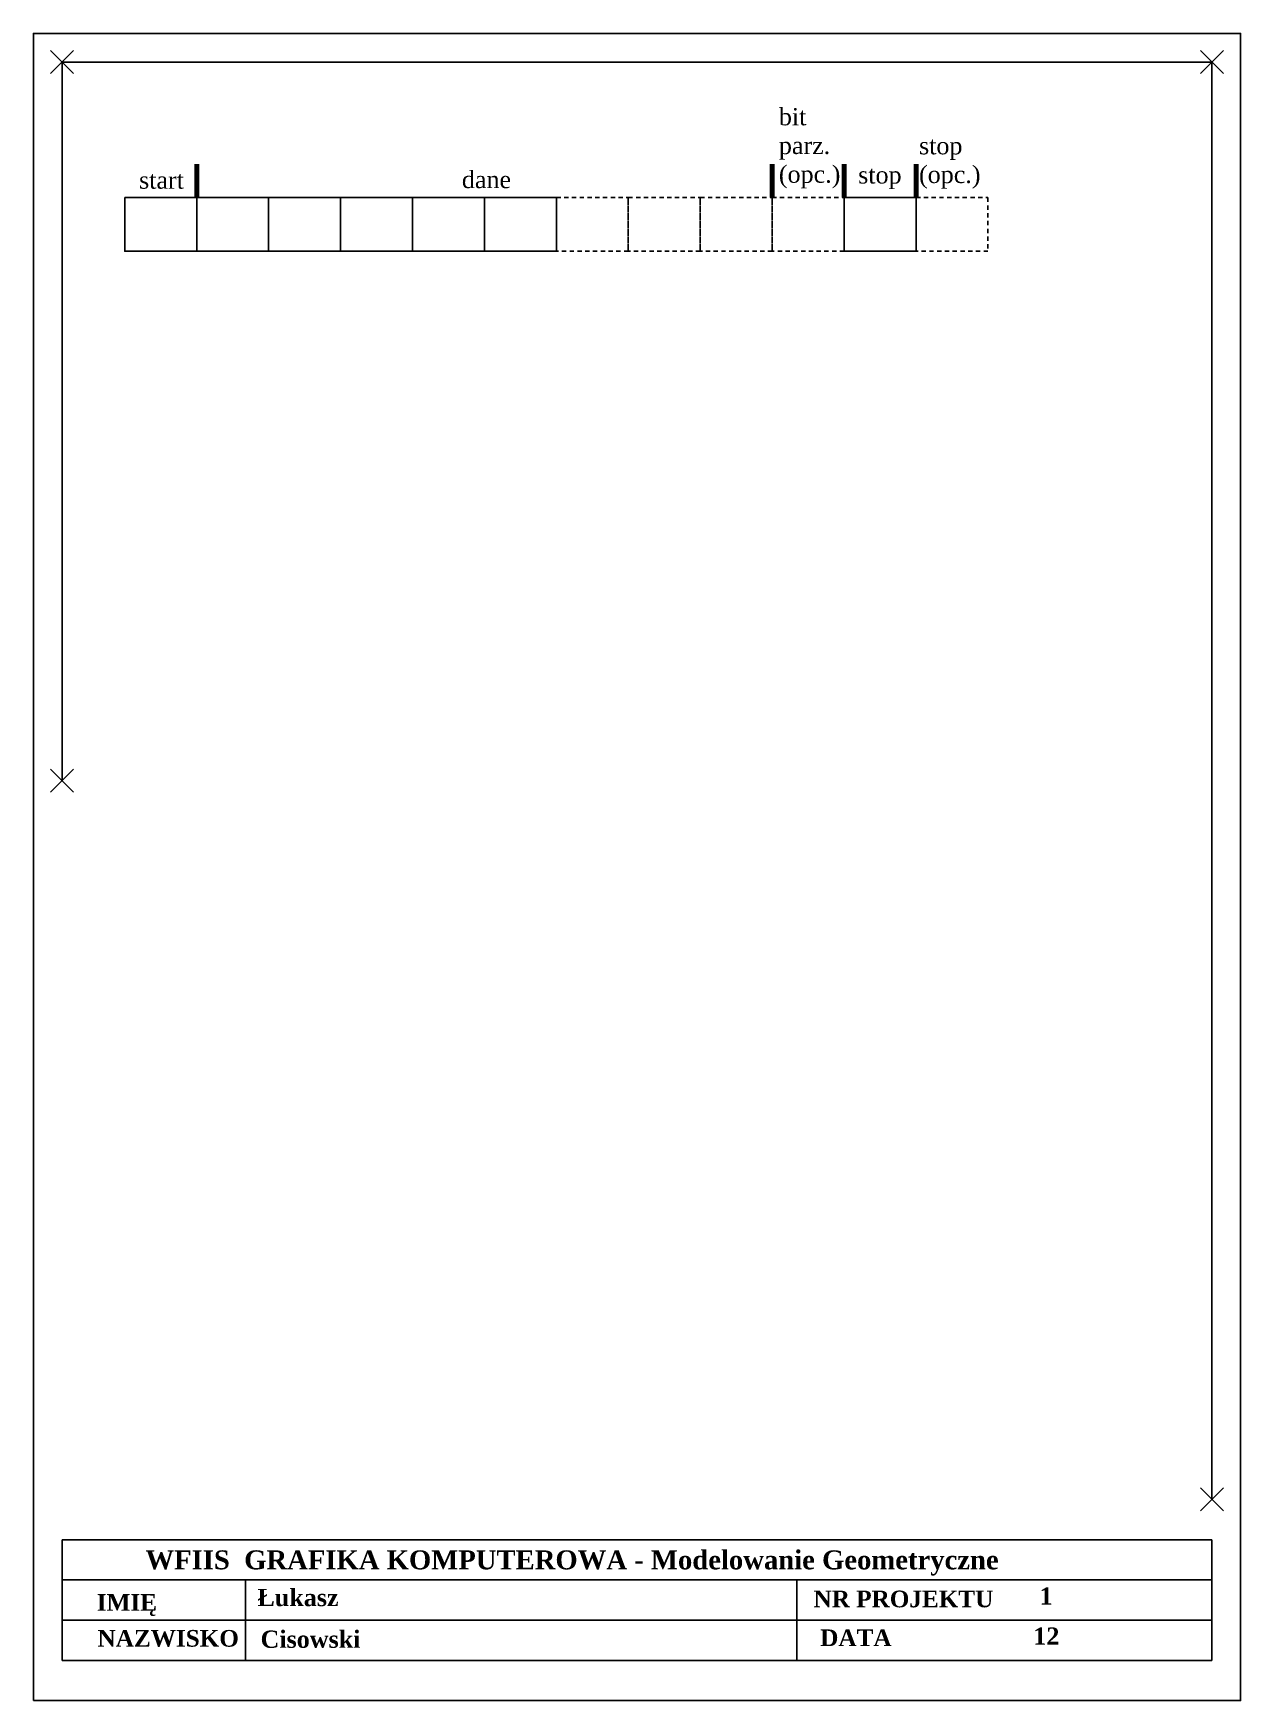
# Model space of a CAD drawing. Header units: millimetres. Extents: x 0 to 210, y 0 to 290.
import ezdxf

# ---------------------------------------------------------------- set-up
doc = ezdxf.new("R2010")
doc.units = ezdxf.units.MM
doc.header["$PDMODE"] = 3
doc.header["$PDSIZE"] = 2
doc.linetypes.add('JIS_02_0.7', pattern=[1.35, 0.75, -0.6])
doc.layers.add('RAMKA', color=7, linetype='Continuous')
doc.styles.get("Standard").update_dxf_attribs({"font": 'timesbd.ttf', "height": 3})
doc.styles.add('tnrb', font='timesbd.ttf')

msp = doc.modelspace()

# ---------------------------------------------------------------- linework, layer by layer
at = {"color": 6}
msp.add_lwpolyline([(5, 160), (5, 285), (205, 285), (205, 35)], dxfattribs=at)
for p in [(5, 285), (205, 285), (5, 160), (205, 35)]:
    msp.add_point(p)
at = {"layer": 'RAMKA', "linetype": 'Continuous', "lineweight": 100}
for p, q in [((28.41, 261.42), (28.41, 267.25)), ((128.52, 261.42), (128.52, 267.25)), ((141.03, 261.42), (141.03, 267.25)), ((153.54, 261.42), (153.54, 267.25))]:
    msp.add_line(p, q, dxfattribs=at)
at = {"layer": 'RAMKA'}
for p, q in [((5, 21), (5, 28)), ((205, 28), (5, 28)), ((205, 21), (205, 28)), ((5, 14), (5, 21)), ((5, 21), (205, 21)), ((36.88, 21), (36.88, 7)), ((132.81, 21), (132.81, 7)), ((205, 14), (205, 21)), ((5, 7), (5, 14)), ((5, 14), (205, 14)), ((205, 7), (205, 14)), ((5, 7), (205, 7))]:
    msp.add_line(p, q, dxfattribs=at)
at = {"layer": 'RAMKA', "color": 5}
msp.add_lwpolyline([(0, 0), (210, 0), (210, 290), (0, 290)], close=True, dxfattribs=at)
at = {"layer": 'RAMKA', "linetype": 'Continuous'}
for points in [[(15.9, 261.42), (28.41, 261.42), (28.41, 252.09), (15.9, 252.09)], [(28.41, 261.42), (40.93, 261.42), (40.93, 252.09), (28.41, 252.09)], [(40.93, 261.42), (53.44, 261.42), (53.44, 252.09), (40.93, 252.09)], [(53.44, 261.42), (65.95, 261.42), (65.95, 252.09), (53.44, 252.09)], [(65.95, 261.42), (78.46, 261.42), (78.46, 252.09), (65.95, 252.09)], [(78.46, 261.42), (90.98, 261.42), (90.98, 252.09), (78.46, 252.09)], [(141.03, 261.42), (153.54, 261.42), (153.54, 252.09), (141.03, 252.09)]]:
    msp.add_lwpolyline(points, close=True, dxfattribs=at)
at = {"layer": 'RAMKA', "linetype": 'JIS_02_0.7'}
for points in [[(90.98, 261.42), (103.49, 261.42), (103.49, 252.09), (90.98, 252.09)], [(103.49, 261.42), (116, 261.42), (116, 252.09), (103.49, 252.09)], [(116, 261.42), (128.52, 261.42), (128.52, 252.09), (116, 252.09)], [(128.52, 261.42), (141.03, 261.42), (141.03, 252.09), (128.52, 252.09)], [(153.54, 261.42), (166.05, 261.42), (166.05, 252.09), (153.54, 252.09)]]:
    msp.add_lwpolyline(points, close=True, dxfattribs=at)

# ---------------------------------------------------------------- texts
at = {"layer": 'RAMKA', "color": 7, "ltscale": 6, "style": 'tnrb'}
for s, height, p in [('WFIIS  GRAFIKA KOMPUTEROWA - Modelowanie Geometryczne ', 3.3, (19.5, 22.84)), ('IMIĘ', 2.9, (11.04, 15.63)), ('NR PROJEKTU', 2.9, (135.71, 16.24)), ('NAZWISKO', 2.9, (11.17, 9.39)), ('DATA', 2.9, (136.87, 9.49))]:
    msp.add_text(s, height=height, dxfattribs=at).set_placement(p)
at = {"layer": 'RAMKA'}
for s, p in [('Łukasz', (38.98, 16.44)), ('1', (175.02, 16.7)), ('Cisowski', (39.52, 9.19)), ('12', (173.94, 9.73))]:
    msp.add_text(s, height=3, dxfattribs=at).set_placement(p)
at = {"layer": 'RAMKA', "linetype": 'Continuous', "lineweight": 100, "char_height": 3, "attachment_point": 1}
for s, width, insert in [('{\\fTimes New Roman|b0|i0|c238|p18;bit parz. (opc.)}', 10.6224, (129.68, 277.01)), ('{\\fTimes New Roman|b0|i0|c238|p18;stop\\P(opc.)}', 10.6224, (154.06, 271.96)), ('{\\fTimes New Roman|b0|i0|c238|p18;start}', 9.7553, (18.39, 265.98)), ('{\\fTimes New Roman|b0|i0|c238|p18;dane}', 10.6224, (74.54, 266.08)), ('{\\fTimes New Roman|b0|i0|c238|p18;stop}', 10.6224, (143.47, 266.88))]:
    msp.add_mtext_dynamic_manual_height_columns(s, width=width, gutter_width=15, heights=[0], dxfattribs=dict(at, insert=insert))

doc.saveas('drawing.dxf')
